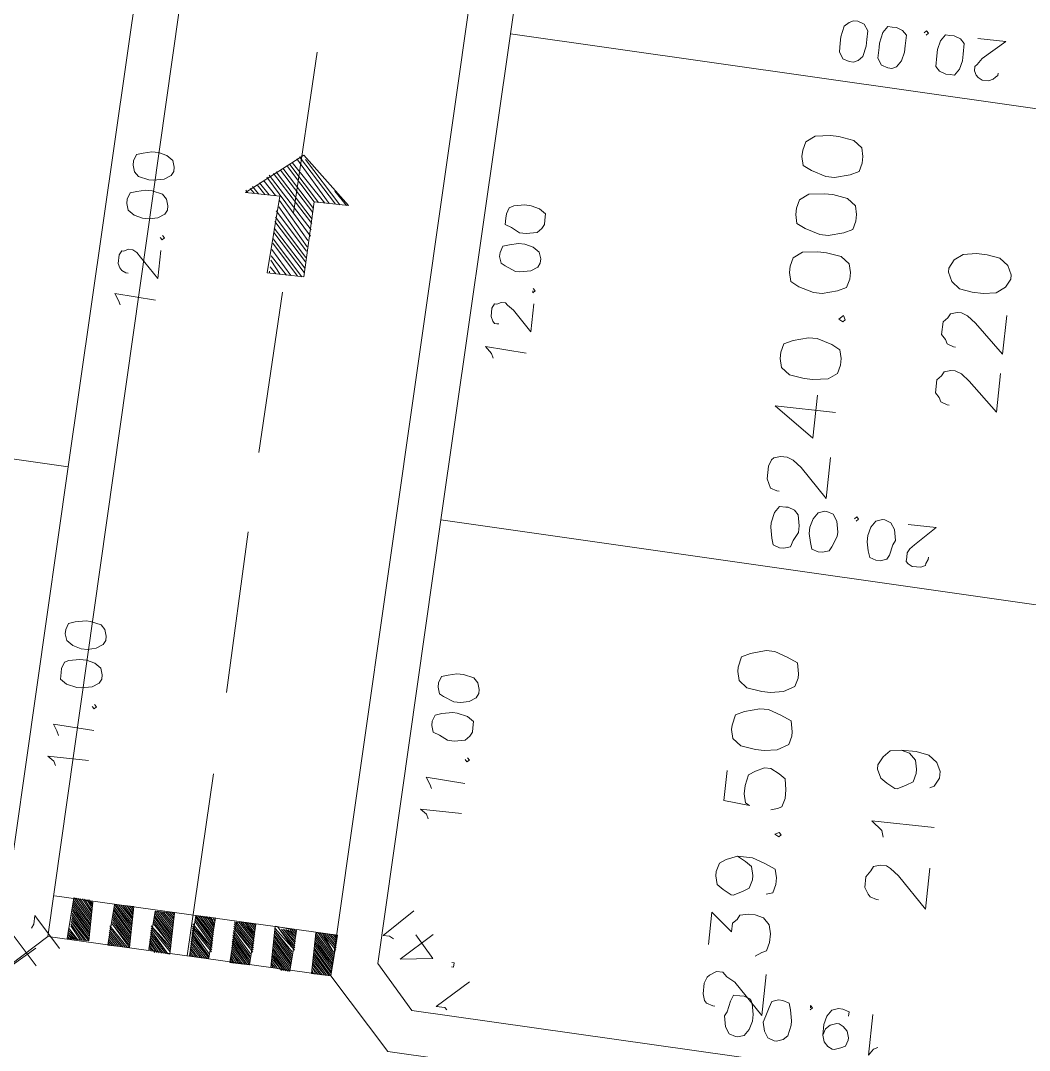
# Model space of a CAD drawing. Header units: metres. Extents: x -977055 to 805873, y -1033982 to 242021.
# Drawn here: x 2573.11 to 2597.9, y 872.87 to 898.19 of the extents above; entities that cross this region are included whole.
import ezdxf

# ---------------------------------------------------------------- set-up
doc = ezdxf.new("R2010")
doc.units = ezdxf.units.M
for name, color, linetype in [('PDF_acera', 7, 'Continuous'), ('PDF_areas por lote', 7, 'Continuous'), ('PDF_COTAS', 7, 'Continuous'), ('PDF_linea de centro', 7, 'Continuous'), ('PDF_LOTES', 7, 'Continuous'), ('PDF_No. lotes', 7, 'Continuous'), ('PDF_PASO DE CEBRA', 7, 'Continuous'), ('PDF_VIAS', 7, 'Continuous')]:
    doc.layers.add(name, color=color, linetype=linetype)

# ---------------------------------------------------------------- blocks, each defined once
blk = doc.blocks.new('CALLE')
at = {"layer": 'PDF_acera', "lineweight": 9}
for points in [[(-129.421152, -97.753824), (-72.690912, -99.658944), (-71.420832, -101.013696), (-72.479232, -132.130656), (-73.833984, -133.400736), (-130.564224, -131.495616), (-131.834304, -130.140864), (-130.775904, -99.023904)], [(-132.08832, -138.354048), (-133.14672, -169.471008), (-131.87664, -170.82576), (-75.188736, -172.773216), (-73.833984, -171.503136), (-72.775584, -140.386176), (-74.045664, -139.031424), (-130.733568, -137.083968)]]:
    blk.add_lwpolyline(points, close=True, dxfattribs=at)
at = {"layer": 'PDF_areas por lote', "lineweight": 9}
for points in [[(-130.521888, -144.619776), (-130.521888, -144.57744), (-130.479552, -144.450432), (-130.437216, -144.408096), (-130.310208, -144.36576), (-130.098528, -144.36576), (-129.97152, -144.408096), (-129.929184, -144.450432), (-129.844512, -144.57744), (-129.844512, -144.704448), (-129.929184, -144.78912), (-130.013856, -144.958464), (-130.60656, -145.551168), (-129.802176, -145.551168)], [(-129.33648, -144.36576), (-128.70144, -144.36576), (-129.040128, -144.78912), (-128.870784, -144.78912), (-128.786112, -144.873792), (-128.70144, -144.916128), (-128.659104, -145.085472), (-128.659104, -145.21248), (-128.70144, -145.381824), (-128.828448, -145.508832), (-128.997792, -145.551168), (-129.167136, -145.551168), (-129.33648, -145.508832), (-129.378816, -145.42416), (-129.463488, -145.297152)], [(-127.558368, -144.746784), (-127.64304, -144.916128), (-127.727712, -145.043136), (-127.897056, -145.085472), (-127.981728, -145.085472), (-128.151072, -145.043136), (-128.235744, -144.916128), (-128.320416, -144.746784), (-128.320416, -144.704448), (-128.235744, -144.535104), (-128.151072, -144.408096), (-127.981728, -144.36576), (-127.897056, -144.36576), (-127.727712, -144.408096), (-127.64304, -144.535104), (-127.558368, -144.746784), (-127.558368, -145.043136), (-127.64304, -145.297152), (-127.727712, -145.508832), (-127.897056, -145.551168), (-128.024064, -145.551168), (-128.193408, -145.508832), (-128.235744, -145.381824)], [(-125.907264, -144.36576), (-126.499968, -144.36576), (-126.542304, -144.873792), (-126.499968, -144.78912), (-126.330624, -144.746784), (-126.16128, -144.746784), (-125.9496, -144.78912), (-125.864928, -144.916128), (-125.780256, -145.085472), (-125.780256, -145.21248), (-125.864928, -145.381824), (-125.9496, -145.508832), (-126.16128, -145.551168), (-126.330624, -145.551168), (-126.499968, -145.508832), (-126.542304, -145.42416), (-126.58464, -145.297152)], [(-120.361248, -144.78912), (-120.361248, -144.746784), (-120.318912, -144.619776), (-120.23424, -144.57744), (-120.149568, -144.535104), (-119.895552, -144.535104), (-119.768544, -144.57744), (-119.726208, -144.619776), (-119.683872, -144.746784), (-119.683872, -144.873792), (-119.726208, -145.0008), (-119.853216, -145.170144), (-120.403584, -145.720512), (-119.5992, -145.720512)], [(-118.710144, -145.720512), (-118.710144, -144.535104), (-119.260512, -145.339488), (-118.413792, -145.339488)]]:
    blk.add_lwpolyline(points, dxfattribs=at)
for points in [[(-125.10288, -144.36576), (-125.272224, -144.408096), (-125.399232, -144.57744), (-125.441568, -144.873792), (-125.441568, -145.043136), (-125.399232, -145.297152), (-125.272224, -145.508832), (-125.10288, -145.551168), (-125.018208, -145.551168), (-124.806528, -145.508832), (-124.721856, -145.297152), (-124.637184, -145.043136), (-124.637184, -144.873792), (-124.721856, -144.57744), (-124.806528, -144.408096), (-125.018208, -144.36576)], [(-123.959808, -144.36576), (-124.129152, -144.408096), (-124.25616, -144.57744), (-124.298496, -144.873792), (-124.298496, -145.043136), (-124.25616, -145.297152), (-124.129152, -145.508832), (-123.959808, -145.551168), (-123.875136, -145.551168), (-123.663456, -145.508832), (-123.578784, -145.297152), (-123.494112, -145.043136), (-123.494112, -144.873792), (-123.578784, -144.57744), (-123.663456, -144.408096), (-123.875136, -144.36576)], [(-117.778752, -144.535104), (-117.948096, -144.57744), (-118.075104, -144.746784), (-118.11744, -145.043136), (-118.11744, -145.21248), (-118.075104, -145.508832), (-117.948096, -145.678176), (-117.778752, -145.720512), (-117.651744, -145.720512), (-117.4824, -145.678176), (-117.397728, -145.508832), (-117.313056, -145.21248), (-117.313056, -145.043136), (-117.397728, -144.746784), (-117.4824, -144.57744), (-117.651744, -144.535104)], [(-116.085312, -144.535104), (-116.254656, -144.57744), (-116.339328, -144.746784), (-116.424, -145.043136), (-116.424, -145.21248), (-116.339328, -145.508832), (-116.254656, -145.678176), (-116.085312, -145.720512), (-115.958304, -145.720512), (-115.78896, -145.678176), (-115.661952, -145.508832), (-115.619616, -145.21248), (-115.619616, -145.043136), (-115.661952, -144.746784), (-115.78896, -144.57744), (-115.958304, -144.535104)], [(-114.94224, -144.535104), (-115.111584, -144.57744), (-115.196256, -144.746784), (-115.280928, -145.043136), (-115.280928, -145.21248), (-115.196256, -145.508832), (-115.111584, -145.678176), (-114.94224, -145.720512), (-114.815232, -145.720512), (-114.645888, -145.678176), (-114.51888, -145.508832), (-114.476544, -145.21248), (-114.476544, -145.043136), (-114.51888, -144.746784), (-114.645888, -144.57744), (-114.815232, -144.535104)], [(-113.799168, -144.535104), (-113.968512, -144.57744), (-114.053184, -144.746784), (-114.137856, -145.043136), (-114.137856, -145.21248), (-114.053184, -145.508832), (-113.968512, -145.678176), (-113.799168, -145.720512), (-113.67216, -145.720512), (-113.502816, -145.678176), (-113.375808, -145.508832), (-113.333472, -145.21248), (-113.333472, -145.043136), (-113.375808, -144.746784), (-113.502816, -144.57744), (-113.67216, -144.535104)], [(-127.050336, -145.42416), (-127.092672, -145.508832), (-127.050336, -145.551168), (-127.008, -145.508832)], [(-116.889696, -145.593504), (-116.932032, -145.678176), (-116.889696, -145.720512), (-116.805024, -145.678176)]]:
    blk.add_lwpolyline(points, close=True, dxfattribs=at)
at = {"layer": 'PDF_COTAS', "lineweight": 9}
for points in [[(-131.156928, -131.326272), (-130.564224, -130.775904), (-131.199264, -130.860576), (-130.81824, -131.283936)], [(-130.437216, -131.156928), (-130.352544, -131.199264), (-130.1832, -131.199264), (-130.775904, -131.749632)], [(-127.21968, -131.283936), (-127.135008, -131.2416), (-127.050336, -131.114592), (-127.050336, -131.918976)], [(-126.626976, -131.283936), (-126.542304, -131.2416), (-126.415296, -131.156928), (-126.457632, -131.961312)], [(-118.11744, -131.580288), (-118.032768, -131.537952), (-117.90576, -131.45328), (-117.948096, -132.257664)], [(-117.4824, -131.66496), (-117.4824, -131.622624), (-117.440064, -131.537952), (-117.397728, -131.495616), (-117.313056, -131.45328), (-117.143712, -131.45328), (-117.05904, -131.495616), (-117.05904, -131.537952), (-117.016704, -131.622624), (-117.016704, -131.707296), (-117.05904, -131.791968), (-117.143712, -131.87664), (-117.524736, -132.257664), (-116.974368, -132.257664)], [(-125.991936, -131.87664), (-126.034272, -131.918976), (-125.991936, -131.961312), (-125.9496, -131.918976)], [(-116.720352, -132.215328), (-116.762688, -132.257664), (-116.720352, -132.3), (-116.678016, -132.257664)], [(-129.886848, -138.22704), (-129.844512, -138.142368), (-129.844512, -138.01536), (-129.294144, -138.565728)], [(-129.717504, -138.989088), (-130.267872, -138.396384), (-130.1832, -139.031424), (-129.75984, -138.6504)], [(-127.473696, -138.6504), (-127.389024, -138.608064), (-127.304352, -138.481056), (-127.304352, -139.28544)], [(-126.880992, -138.6504), (-126.79632, -138.608064), (-126.669312, -138.523392), (-126.711648, -139.28544)], [(-118.371456, -138.946752), (-118.286784, -138.904416), (-118.159776, -138.777408), (-118.202112, -139.581792)], [(-117.69408, -138.989088), (-117.69408, -138.946752), (-117.69408, -138.904416), (-117.651744, -138.86208), (-117.567072, -138.819744), (-117.397728, -138.819744), (-117.313056, -138.86208), (-117.313056, -138.904416), (-117.27072, -138.989088), (-117.27072, -139.07376), (-117.313056, -139.116096), (-117.397728, -139.243104), (-117.778752, -139.624128), (-117.228384, -139.624128)], [(-131.156928, -139.412448), (-131.114592, -139.370112), (-131.114592, -139.200768), (-130.564224, -139.793472)], [(-126.245952, -139.243104), (-126.288288, -139.28544), (-126.245952, -139.327776), (-126.203616, -139.28544)], [(-130.310208, -139.412448), (-130.310208, -139.454784), (-130.225536, -139.454784), (-130.225536, -139.412448)], [(-116.974368, -139.581792), (-117.016704, -139.581792), (-116.974368, -139.624128), (-116.932032, -139.581792)], [(-130.39488, -146.48256), (-130.352544, -146.524896), (-130.310208, -146.48256), (-130.352544, -146.48256)], [(-130.860576, -146.778912), (-130.733568, -146.821248), (-130.648896, -146.90592), (-130.60656, -147.032928), (-130.60656, -147.075264), (-130.648896, -147.159936), (-130.733568, -147.244608), (-130.860576, -147.286944), (-130.902912, -147.286944), (-131.02992, -147.244608), (-131.072256, -147.159936), (-131.114592, -147.032928), (-131.114592, -146.990592), (-131.072256, -146.90592), (-130.987584, -146.821248), (-130.860576, -146.778912), (-130.648896, -146.778912), (-130.479552, -146.821248), (-130.352544, -146.90592), (-130.310208, -147.032928), (-130.310208, -147.1176), (-130.352544, -147.244608), (-130.437216, -147.244608)], [(-130.987584, -147.879648), (-131.02992, -147.794976), (-131.156928, -147.710304), (-130.352544, -147.710304)]]:
    blk.add_lwpolyline(points, dxfattribs=at)
for points in [[(-125.399232, -131.199264), (-125.52624, -131.199264), (-125.610912, -131.326272), (-125.653248, -131.537952), (-125.653248, -131.622624), (-125.610912, -131.834304), (-125.52624, -131.961312), (-125.441568, -132.003648), (-125.356896, -132.003648), (-125.229888, -131.961312), (-125.145216, -131.834304), (-125.10288, -131.66496), (-125.10288, -131.537952), (-125.145216, -131.326272), (-125.187552, -131.2416), (-125.31456, -131.199264)], [(-124.637184, -131.199264), (-124.764192, -131.2416), (-124.848864, -131.368608), (-124.8912, -131.537952), (-124.8912, -131.66496), (-124.848864, -131.834304), (-124.764192, -131.961312), (-124.67952, -132.003648), (-124.594848, -132.003648), (-124.46784, -131.961312), (-124.383168, -131.87664), (-124.340832, -131.66496), (-124.340832, -131.580288), (-124.383168, -131.368608), (-124.425504, -131.2416), (-124.552512, -131.199264)], [(-116.127648, -131.495616), (-116.254656, -131.537952), (-116.339328, -131.66496), (-116.381664, -131.834304), (-116.381664, -131.961312), (-116.339328, -132.130656), (-116.254656, -132.257664), (-116.169984, -132.3), (-116.085312, -132.3), (-115.958304, -132.257664), (-115.873632, -132.172992), (-115.831296, -131.961312), (-115.831296, -131.834304), (-115.873632, -131.66496), (-115.915968, -131.537952), (-116.042976, -131.495616)], [(-115.3656, -131.537952), (-115.492608, -131.580288), (-115.57728, -131.66496), (-115.619616, -131.87664), (-115.619616, -131.961312), (-115.57728, -132.172992), (-115.492608, -132.3), (-115.407936, -132.342336), (-115.323264, -132.342336), (-115.196256, -132.3), (-115.111584, -132.172992), (-115.069248, -132.003648), (-115.069248, -131.87664), (-115.111584, -131.707296), (-115.15392, -131.580288), (-115.280928, -131.537952)], [(-125.653248, -138.523392), (-125.780256, -138.565728), (-125.822592, -138.692736), (-125.907264, -138.86208), (-125.907264, -138.989088), (-125.864928, -139.200768), (-125.780256, -139.28544), (-125.695584, -139.327776), (-125.610912, -139.327776), (-125.483904, -139.327776), (-125.399232, -139.200768), (-125.356896, -138.989088), (-125.356896, -138.904416), (-125.399232, -138.692736), (-125.441568, -138.565728), (-125.568576, -138.523392)], [(-124.8912, -138.565728), (-125.018208, -138.608064), (-125.060544, -138.692736), (-125.145216, -138.904416), (-125.145216, -139.031424), (-125.10288, -139.200768), (-125.018208, -139.327776), (-124.933536, -139.370112), (-124.848864, -139.370112), (-124.721856, -139.327776), (-124.637184, -139.243104), (-124.594848, -139.031424), (-124.594848, -138.904416), (-124.637184, -138.735072), (-124.67952, -138.608064), (-124.806528, -138.565728)], [(-116.381664, -138.86208), (-116.508672, -138.904416), (-116.551008, -138.989088), (-116.63568, -139.200768), (-116.63568, -139.28544), (-116.593344, -139.49712), (-116.508672, -139.624128), (-116.424, -139.666464), (-116.339328, -139.666464), (-116.21232, -139.624128), (-116.127648, -139.49712), (-116.085312, -139.327776), (-116.085312, -139.200768), (-116.127648, -139.031424), (-116.169984, -138.904416), (-116.296992, -138.86208)], [(-115.619616, -138.904416), (-115.746624, -138.904416), (-115.78896, -139.031424), (-115.873632, -139.200768), (-115.873632, -139.327776), (-115.831296, -139.539456), (-115.746624, -139.624128), (-115.661952, -139.666464), (-115.57728, -139.666464), (-115.450272, -139.666464), (-115.3656, -139.539456), (-115.323264, -139.370112), (-115.323264, -139.243104), (-115.3656, -139.031424), (-115.407936, -138.946752), (-115.534944, -138.904416)], [(-121.461984, -145.0008), (-121.419648, -145.127808), (-121.29264, -145.170144), (-121.123296, -145.254816), (-120.996288, -145.254816), (-120.784608, -145.21248), (-120.699936, -145.127808), (-120.6576, -145.0008), (-120.6576, -144.958464), (-120.6576, -144.831456), (-120.784608, -144.746784), (-120.996288, -144.704448), (-121.08096, -144.704448), (-121.29264, -144.746784), (-121.419648, -144.78912), (-121.461984, -144.916128)], [(-121.461984, -145.0008), (-121.419648, -145.127808), (-121.29264, -145.170144), (-121.123296, -145.254816), (-120.996288, -145.254816), (-120.784608, -145.21248), (-120.699936, -145.127808), (-120.6576, -145.0008), (-120.6576, -144.958464), (-120.6576, -144.831456), (-120.784608, -144.746784), (-120.996288, -144.704448), (-121.08096, -144.704448), (-121.29264, -144.746784), (-121.419648, -144.78912), (-121.461984, -144.916128)], [(-121.461984, -145.0008), (-121.419648, -145.127808), (-121.29264, -145.170144), (-121.123296, -145.254816), (-120.996288, -145.254816), (-120.784608, -145.21248), (-120.699936, -145.127808), (-120.6576, -145.0008), (-120.6576, -144.958464), (-120.6576, -144.831456), (-120.784608, -144.746784), (-120.996288, -144.704448), (-121.08096, -144.704448), (-121.29264, -144.746784), (-121.419648, -144.78912), (-121.461984, -144.916128)], [(-121.461984, -145.0008), (-121.419648, -145.127808), (-121.29264, -145.170144), (-121.123296, -145.254816), (-120.996288, -145.254816), (-120.784608, -145.21248), (-120.699936, -145.127808), (-120.6576, -145.0008), (-120.6576, -144.958464), (-120.6576, -144.831456), (-120.784608, -144.746784), (-120.996288, -144.704448), (-121.08096, -144.704448), (-121.29264, -144.746784), (-121.419648, -144.78912), (-121.461984, -144.916128)], [(-131.072256, -145.127808), (-131.02992, -145.254816), (-130.902912, -145.339488), (-130.733568, -145.381824), (-130.60656, -145.381824), (-130.39488, -145.339488), (-130.310208, -145.297152), (-130.267872, -145.170144), (-130.267872, -145.085472), (-130.267872, -144.958464), (-130.39488, -144.916128), (-130.60656, -144.873792), (-130.691232, -144.831456), (-130.902912, -144.873792), (-131.02992, -144.958464), (-131.072256, -145.085472)], [(-111.851712, -145.339488), (-111.809376, -145.42416), (-111.724704, -145.508832), (-111.513024, -145.551168), (-111.386016, -145.551168), (-111.216672, -145.551168), (-111.089664, -145.466496), (-111.047328, -145.339488), (-111.047328, -145.254816), (-111.089664, -145.170144), (-111.174336, -145.085472), (-111.386016, -145.043136), (-111.513024, -145.043136), (-111.682368, -145.043136), (-111.809376, -145.127808), (-111.851712, -145.254816)], [(-111.851712, -145.339488), (-111.809376, -145.42416), (-111.724704, -145.508832), (-111.513024, -145.551168), (-111.386016, -145.551168), (-111.216672, -145.551168), (-111.089664, -145.466496), (-111.047328, -145.339488), (-111.047328, -145.254816), (-111.089664, -145.170144), (-111.174336, -145.085472), (-111.386016, -145.043136), (-111.513024, -145.043136), (-111.682368, -145.043136), (-111.809376, -145.127808), (-111.851712, -145.254816)], [(-111.851712, -145.339488), (-111.809376, -145.42416), (-111.724704, -145.508832), (-111.513024, -145.551168), (-111.386016, -145.551168), (-111.216672, -145.551168), (-111.089664, -145.466496), (-111.047328, -145.339488), (-111.047328, -145.254816), (-111.089664, -145.170144), (-111.174336, -145.085472), (-111.386016, -145.043136), (-111.513024, -145.043136), (-111.682368, -145.043136), (-111.809376, -145.127808), (-111.851712, -145.254816)], [(-111.851712, -145.339488), (-111.809376, -145.42416), (-111.724704, -145.508832), (-111.513024, -145.551168), (-111.386016, -145.551168), (-111.216672, -145.551168), (-111.089664, -145.466496), (-111.047328, -145.339488), (-111.047328, -145.254816), (-111.089664, -145.170144), (-111.174336, -145.085472), (-111.386016, -145.043136), (-111.513024, -145.043136), (-111.682368, -145.043136), (-111.809376, -145.127808), (-111.851712, -145.254816)], [(-121.461984, -145.762848), (-121.419648, -145.889856), (-121.334976, -145.932192), (-121.123296, -146.016864), (-121.038624, -146.016864), (-120.826944, -145.974528), (-120.699936, -145.889856), (-120.6576, -145.762848), (-120.6576, -145.720512), (-120.699936, -145.593504), (-120.826944, -145.508832), (-120.996288, -145.466496), (-121.123296, -145.466496), (-121.29264, -145.508832), (-121.419648, -145.551168), (-121.461984, -145.678176)], [(-121.461984, -145.762848), (-121.419648, -145.889856), (-121.334976, -145.932192), (-121.123296, -146.016864), (-121.038624, -146.016864), (-120.826944, -145.974528), (-120.699936, -145.889856), (-120.6576, -145.762848), (-120.6576, -145.720512), (-120.699936, -145.593504), (-120.826944, -145.508832), (-120.996288, -145.466496), (-121.123296, -145.466496), (-121.29264, -145.508832), (-121.419648, -145.551168), (-121.461984, -145.678176)], [(-121.461984, -145.762848), (-121.419648, -145.889856), (-121.334976, -145.932192), (-121.123296, -146.016864), (-121.038624, -146.016864), (-120.826944, -145.974528), (-120.699936, -145.889856), (-120.6576, -145.762848), (-120.6576, -145.720512), (-120.699936, -145.593504), (-120.826944, -145.508832), (-120.996288, -145.466496), (-121.123296, -145.466496), (-121.29264, -145.508832), (-121.419648, -145.551168), (-121.461984, -145.678176)], [(-121.461984, -145.762848), (-121.419648, -145.889856), (-121.334976, -145.932192), (-121.123296, -146.016864), (-121.038624, -146.016864), (-120.826944, -145.974528), (-120.699936, -145.889856), (-120.6576, -145.762848), (-120.6576, -145.720512), (-120.699936, -145.593504), (-120.826944, -145.508832), (-120.996288, -145.466496), (-121.123296, -145.466496), (-121.29264, -145.508832), (-121.419648, -145.551168), (-121.461984, -145.678176)], [(-131.072256, -145.889856), (-131.02992, -146.016864), (-130.945248, -146.101536), (-130.733568, -146.143872), (-130.648896, -146.143872), (-130.437216, -146.101536), (-130.310208, -146.0592), (-130.267872, -145.932192), (-130.267872, -145.84752), (-130.310208, -145.720512), (-130.437216, -145.678176), (-130.60656, -145.63584), (-130.733568, -145.593504), (-130.902912, -145.63584), (-131.02992, -145.720512), (-131.072256, -145.84752)], [(-111.894048, -146.101536), (-111.851712, -146.186208), (-111.724704, -146.27088), (-111.55536, -146.313216), (-111.428352, -146.313216), (-111.216672, -146.313216), (-111.132, -146.228544), (-111.089664, -146.101536), (-111.089664, -146.016864), (-111.089664, -145.932192), (-111.216672, -145.84752), (-111.428352, -145.805184), (-111.513024, -145.805184), (-111.724704, -145.805184), (-111.851712, -145.889856), (-111.894048, -146.016864)], [(-111.894048, -146.101536), (-111.851712, -146.186208), (-111.724704, -146.27088), (-111.55536, -146.313216), (-111.428352, -146.313216), (-111.216672, -146.313216), (-111.132, -146.228544), (-111.089664, -146.101536), (-111.089664, -146.016864), (-111.089664, -145.932192), (-111.216672, -145.84752), (-111.428352, -145.805184), (-111.513024, -145.805184), (-111.724704, -145.805184), (-111.851712, -145.889856), (-111.894048, -146.016864)], [(-111.894048, -146.101536), (-111.851712, -146.186208), (-111.724704, -146.27088), (-111.55536, -146.313216), (-111.428352, -146.313216), (-111.216672, -146.313216), (-111.132, -146.228544), (-111.089664, -146.101536), (-111.089664, -146.016864), (-111.089664, -145.932192), (-111.216672, -145.84752), (-111.428352, -145.805184), (-111.513024, -145.805184), (-111.724704, -145.805184), (-111.851712, -145.889856), (-111.894048, -146.016864)], [(-111.894048, -146.101536), (-111.851712, -146.186208), (-111.724704, -146.27088), (-111.55536, -146.313216), (-111.428352, -146.313216), (-111.216672, -146.313216), (-111.132, -146.228544), (-111.089664, -146.101536), (-111.089664, -146.016864), (-111.089664, -145.932192), (-111.216672, -145.84752), (-111.428352, -145.805184), (-111.513024, -145.805184), (-111.724704, -145.805184), (-111.851712, -145.889856), (-111.894048, -146.016864)], [(-120.742272, -146.313216), (-120.699936, -146.355552), (-120.742272, -146.397888), (-120.784608, -146.355552), (-120.742272, -146.397888), (-120.699936, -146.355552)], [(-120.742272, -146.313216), (-120.699936, -146.355552), (-120.742272, -146.397888), (-120.784608, -146.355552), (-120.742272, -146.397888), (-120.699936, -146.355552)], [(-121.50432, -146.90592), (-121.461984, -147.032928), (-121.377312, -147.075264), (-121.165632, -147.1176), (-121.08096, -147.159936), (-120.86928, -147.1176), (-120.742272, -147.032928), (-120.699936, -146.90592), (-120.699936, -146.863584), (-120.742272, -146.736576), (-120.86928, -146.651904), (-121.038624, -146.609568), (-121.165632, -146.609568), (-121.334976, -146.651904), (-121.461984, -146.69424), (-121.50432, -146.821248)], [(-121.50432, -146.90592), (-121.461984, -147.032928), (-121.377312, -147.075264), (-121.165632, -147.1176), (-121.08096, -147.159936), (-120.86928, -147.1176), (-120.742272, -147.032928), (-120.699936, -146.90592), (-120.699936, -146.863584), (-120.742272, -146.736576), (-120.86928, -146.651904), (-121.038624, -146.609568), (-121.165632, -146.609568), (-121.334976, -146.651904), (-121.461984, -146.69424), (-121.50432, -146.821248)], [(-121.50432, -146.90592), (-121.461984, -147.032928), (-121.377312, -147.075264), (-121.165632, -147.1176), (-121.08096, -147.159936), (-120.86928, -147.1176), (-120.742272, -147.032928), (-120.699936, -146.90592), (-120.699936, -146.863584), (-120.742272, -146.736576), (-120.86928, -146.651904), (-121.038624, -146.609568), (-121.165632, -146.609568), (-121.334976, -146.651904), (-121.461984, -146.69424), (-121.50432, -146.821248)], [(-121.50432, -146.90592), (-121.461984, -147.032928), (-121.377312, -147.075264), (-121.165632, -147.1176), (-121.08096, -147.159936), (-120.86928, -147.1176), (-120.742272, -147.032928), (-120.699936, -146.90592), (-120.699936, -146.863584), (-120.742272, -146.736576), (-120.86928, -146.651904), (-121.038624, -146.609568), (-121.165632, -146.609568), (-121.334976, -146.651904), (-121.461984, -146.69424), (-121.50432, -146.821248)], [(-111.132, -146.651904), (-111.089664, -146.69424), (-111.132, -146.736576), (-111.174336, -146.69424), (-111.132, -146.736576), (-111.089664, -146.69424)], [(-111.132, -146.651904), (-111.089664, -146.69424), (-111.132, -146.736576), (-111.174336, -146.69424), (-111.132, -146.736576), (-111.089664, -146.69424)], [(-111.894048, -147.244608), (-111.894048, -147.32928), (-111.76704, -147.413952), (-111.597696, -147.456288), (-111.470688, -147.456288), (-111.259008, -147.456288), (-111.174336, -147.371616), (-111.132, -147.244608), (-111.132, -147.159936), (-111.132, -147.075264), (-111.259008, -146.990592), (-111.428352, -146.948256), (-111.55536, -146.948256), (-111.76704, -146.948256), (-111.851712, -147.032928), (-111.894048, -147.159936)], [(-111.894048, -147.244608), (-111.894048, -147.32928), (-111.76704, -147.413952), (-111.597696, -147.456288), (-111.470688, -147.456288), (-111.259008, -147.456288), (-111.174336, -147.371616), (-111.132, -147.244608), (-111.132, -147.159936), (-111.132, -147.075264), (-111.259008, -146.990592), (-111.428352, -146.948256), (-111.55536, -146.948256), (-111.76704, -146.948256), (-111.851712, -147.032928), (-111.894048, -147.159936)], [(-111.894048, -147.244608), (-111.894048, -147.32928), (-111.76704, -147.413952), (-111.597696, -147.456288), (-111.470688, -147.456288), (-111.259008, -147.456288), (-111.174336, -147.371616), (-111.132, -147.244608), (-111.132, -147.159936), (-111.132, -147.075264), (-111.259008, -146.990592), (-111.428352, -146.948256), (-111.55536, -146.948256), (-111.76704, -146.948256), (-111.851712, -147.032928), (-111.894048, -147.159936)], [(-111.894048, -147.244608), (-111.894048, -147.32928), (-111.76704, -147.413952), (-111.597696, -147.456288), (-111.470688, -147.456288), (-111.259008, -147.456288), (-111.174336, -147.371616), (-111.132, -147.244608), (-111.132, -147.159936), (-111.132, -147.075264), (-111.259008, -146.990592), (-111.428352, -146.948256), (-111.55536, -146.948256), (-111.76704, -146.948256), (-111.851712, -147.032928), (-111.894048, -147.159936)], [(-120.742272, -147.371616), (-120.742272, -147.921984), (-121.123296, -147.54096), (-121.207968, -147.456288), (-121.29264, -147.413952), (-121.377312, -147.413952), (-121.461984, -147.413952), (-121.50432, -147.456288), (-121.546656, -147.54096), (-121.546656, -147.710304), (-121.50432, -147.794976), (-121.461984, -147.794976), (-121.377312, -147.837312), (-121.334976, -147.837312), (-121.377312, -147.837312), (-121.461984, -147.794976), (-121.50432, -147.794976), (-121.546656, -147.710304), (-121.546656, -147.54096), (-121.50432, -147.456288), (-121.461984, -147.413952), (-121.377312, -147.413952), (-121.29264, -147.413952), (-121.207968, -147.456288), (-121.123296, -147.54096), (-120.742272, -147.921984)], [(-120.742272, -147.371616), (-120.742272, -147.921984), (-121.123296, -147.54096), (-121.207968, -147.456288), (-121.29264, -147.413952), (-121.377312, -147.413952), (-121.461984, -147.413952), (-121.50432, -147.456288), (-121.546656, -147.54096), (-121.546656, -147.710304), (-121.50432, -147.794976), (-121.461984, -147.794976), (-121.377312, -147.837312), (-121.334976, -147.837312), (-121.377312, -147.837312), (-121.461984, -147.794976), (-121.50432, -147.794976), (-121.546656, -147.710304), (-121.546656, -147.54096), (-121.50432, -147.456288), (-121.461984, -147.413952), (-121.377312, -147.413952), (-121.29264, -147.413952), (-121.207968, -147.456288), (-121.123296, -147.54096), (-120.742272, -147.921984)], [(-111.132, -147.710304), (-111.132, -148.260672), (-111.513024, -147.837312), (-111.640032, -147.75264), (-111.682368, -147.710304), (-111.76704, -147.710304), (-111.851712, -147.75264), (-111.894048, -147.794976), (-111.936384, -147.879648), (-111.936384, -148.006656), (-111.894048, -148.091328), (-111.851712, -148.133664), (-111.809376, -148.176), (-111.76704, -148.176), (-111.809376, -148.176), (-111.851712, -148.133664), (-111.894048, -148.091328), (-111.936384, -148.006656), (-111.936384, -147.879648), (-111.894048, -147.794976), (-111.851712, -147.75264), (-111.76704, -147.710304), (-111.682368, -147.710304), (-111.640032, -147.75264), (-111.513024, -147.837312), (-111.132, -148.260672)], [(-111.132, -147.710304), (-111.132, -148.260672), (-111.513024, -147.837312), (-111.640032, -147.75264), (-111.682368, -147.710304), (-111.76704, -147.710304), (-111.851712, -147.75264), (-111.894048, -147.794976), (-111.936384, -147.879648), (-111.936384, -148.006656), (-111.894048, -148.091328), (-111.851712, -148.133664), (-111.809376, -148.176), (-111.76704, -148.176), (-111.809376, -148.176), (-111.851712, -148.133664), (-111.894048, -148.091328), (-111.936384, -148.006656), (-111.936384, -147.879648), (-111.894048, -147.794976), (-111.851712, -147.75264), (-111.76704, -147.710304), (-111.682368, -147.710304), (-111.640032, -147.75264), (-111.513024, -147.837312), (-111.132, -148.260672)]]:
    blk.add_lwpolyline(points, close=True, dxfattribs=at)
at = {"layer": 'PDF_linea de centro', "lineweight": 9}
for points in [[(-130.648896, -134.247456), (-127.050336, -134.374464)], [(-125.441568, -134.459136), (-122.266368, -134.543808)], [(-120.699936, -134.586144), (-117.524736, -134.713152)], [(-115.958304, -134.755488), (-112.783104, -134.882496)]]:
    blk.add_lwpolyline(points, dxfattribs=at)
at = {"layer": 'PDF_LOTES', "lineweight": 20}
for points in [[(-121.377312, -130.902912), (-130.1832, -130.60656), (-130.945248, -129.802176), (-130.437216, -114.603552), (-120.826944, -114.94224)], [(-121.377312, -130.902912), (-111.76704, -131.2416), (-111.216672, -115.238592), (-120.826944, -114.94224)], [(-131.749632, -153.933696), (-122.181696, -154.272384), (-121.631328, -138.269376), (-130.39488, -137.973024), (-131.2416, -138.735072)], [(-122.181696, -154.272384), (-112.571424, -154.611072), (-112.021056, -138.608064), (-121.631328, -138.269376)], [(-112.571424, -154.611072), (-102.961152, -154.907424), (-102.410784, -138.946752), (-112.021056, -138.608064)]]:
    blk.add_lwpolyline(points, close=True, dxfattribs=at)
at = {"layer": 'PDF_No. lotes', "lineweight": 20}
for points in [[(-128.108736, -147.583296), (-128.108736, -147.54096), (-128.0664, -147.413952), (-128.024064, -147.371616), (-127.897056, -147.286944), (-127.685376, -147.286944), (-127.558368, -147.371616), (-127.473696, -147.413952), (-127.43136, -147.54096), (-127.43136, -147.667968), (-127.473696, -147.75264), (-127.600704, -147.921984), (-128.193408, -148.514688), (-127.389024, -148.514688)], [(-126.880992, -147.54096), (-126.753984, -147.498624), (-126.58464, -147.286944), (-126.58464, -148.514688)], [(-125.145216, -147.710304), (-125.187552, -147.879648), (-125.31456, -148.006656), (-125.483904, -148.048992), (-125.568576, -148.048992), (-125.73792, -148.006656), (-125.822592, -147.879648), (-125.907264, -147.710304), (-125.907264, -147.667968), (-125.822592, -147.498624), (-125.73792, -147.371616), (-125.568576, -147.286944), (-125.483904, -147.286944), (-125.31456, -147.371616), (-125.187552, -147.498624), (-125.145216, -147.710304), (-125.145216, -148.006656), (-125.187552, -148.260672), (-125.31456, -148.430016), (-125.483904, -148.514688), (-125.610912, -148.514688), (-125.780256, -148.430016), (-125.822592, -148.345344)], [(-118.32912, -147.921984), (-118.32912, -147.879648), (-118.286784, -147.75264), (-118.202112, -147.710304), (-118.11744, -147.625632), (-117.863424, -147.625632), (-117.778752, -147.710304), (-117.69408, -147.75264), (-117.651744, -147.879648), (-117.651744, -147.96432), (-117.69408, -148.091328), (-117.821088, -148.260672), (-118.371456, -148.853376), (-117.609408, -148.853376)], [(-117.186048, -147.921984), (-117.186048, -147.879648), (-117.143712, -147.75264), (-117.05904, -147.710304), (-116.974368, -147.625632), (-116.720352, -147.625632), (-116.63568, -147.710304), (-116.551008, -147.75264), (-116.508672, -147.879648), (-116.508672, -147.96432), (-116.551008, -148.091328), (-116.678016, -148.260672), (-117.228384, -148.853376), (-116.466336, -148.853376)]]:
    blk.add_lwpolyline(points, dxfattribs=at)
blk.add_lwpolyline([(-115.746624, -147.625632), (-115.915968, -147.710304), (-116.042976, -147.879648), (-116.085312, -148.133664), (-116.085312, -148.345344), (-116.042976, -148.59936), (-115.915968, -148.768704), (-115.746624, -148.853376), (-115.661952, -148.853376), (-115.492608, -148.768704), (-115.3656, -148.59936), (-115.323264, -148.345344), (-115.323264, -148.133664), (-115.3656, -147.879648), (-115.492608, -147.710304), (-115.661952, -147.625632)], close=True, dxfattribs=at)
at = {"layer": 'PDF_PASO DE CEBRA', "lineweight": 9}
for points in [[(-130.733568, -137.083968), (-130.564224, -131.495616)], [(-129.929184, -137.126304), (-129.75984, -131.537952)], [(-130.564224, -131.87664), (-130.564224, -131.87664)], [(-130.564224, -131.918976), (-130.521888, -131.87664)], [(-130.564224, -131.961312), (-130.479552, -131.87664), (-130.564224, -132.003648)], [(-130.564224, -132.045984), (-130.437216, -131.87664)], [(-130.39488, -131.87664), (-130.564224, -132.08832), (-130.352544, -131.87664)], [(-130.564224, -132.130656), (-130.310208, -131.918976)], [(-130.564224, -132.172992), (-130.267872, -131.918976)], [(-130.564224, -132.215328), (-130.225536, -131.918976), (-130.564224, -132.257664)], [(-130.1832, -131.918976), (-130.564224, -132.3), (-130.140864, -131.918976)], [(-130.521888, -132.3), (-130.098528, -131.918976)], [(-130.479552, -132.3), (-130.056192, -131.918976)], [(-130.437216, -132.3), (-130.013856, -131.918976), (-130.39488, -132.3)], [(-129.97152, -131.918976), (-130.352544, -132.3), (-129.929184, -131.918976)], [(-130.310208, -132.3), (-129.886848, -131.918976)], [(-130.267872, -132.3), (-129.844512, -131.918976)], [(-130.225536, -132.3), (-129.802176, -131.918976)], [(-130.1832, -132.3), (-129.75984, -131.918976)], [(-130.140864, -132.3), (-129.75984, -131.961312), (-130.140864, -132.3)], [(-130.098528, -132.3), (-129.75984, -132.003648)], [(-130.056192, -132.3), (-129.75984, -132.045984)], [(-130.013856, -132.3), (-129.75984, -132.08832)], [(-129.97152, -132.3), (-129.75984, -132.130656)], [(-129.929184, -132.3), (-129.75984, -132.172992)], [(-129.75984, -132.215328), (-129.886848, -132.3), (-129.802176, -132.215328)], [(-129.844512, -132.3), (-129.802176, -132.257664)], [(-129.802176, -132.3), (-129.802176, -132.3)], [(-130.60656, -132.681024), (-130.60656, -132.681024)], [(-130.60656, -132.72336), (-130.564224, -132.681024)], [(-130.60656, -132.765696), (-130.521888, -132.681024)], [(-130.60656, -132.808032), (-130.479552, -132.681024)], [(-130.60656, -132.850368), (-130.437216, -132.681024), (-130.60656, -132.850368)], [(-130.60656, -132.892704), (-130.39488, -132.681024)], [(-130.60656, -132.93504), (-130.352544, -132.681024)], [(-130.60656, -132.977376), (-130.310208, -132.681024)], [(-130.60656, -133.019712), (-130.267872, -132.681024)], [(-130.60656, -133.062048), (-130.225536, -132.681024)], [(-130.60656, -133.104384), (-130.1832, -132.72336), (-130.564224, -133.104384)], [(-130.140864, -132.72336), (-130.521888, -133.104384), (-130.098528, -132.72336)], [(-130.479552, -133.104384), (-130.056192, -132.72336)], [(-130.437216, -133.104384), (-130.013856, -132.72336)], [(-130.39488, -133.104384), (-129.97152, -132.72336)], [(-130.352544, -133.104384), (-129.929184, -132.72336), (-130.310208, -133.104384), (-129.886848, -132.72336)], [(-130.267872, -133.104384), (-129.844512, -132.72336)], [(-130.225536, -133.104384), (-129.802176, -132.72336), (-130.1832, -133.104384)], [(-130.140864, -133.104384), (-129.802176, -132.765696)], [(-130.098528, -133.104384), (-129.802176, -132.808032)], [(-129.802176, -132.850368), (-130.056192, -133.104384), (-129.802176, -132.892704)], [(-130.013856, -133.104384), (-129.802176, -132.93504)], [(-129.97152, -133.104384), (-129.802176, -132.977376), (-129.929184, -133.104384)], [(-129.886848, -133.104384), (-129.802176, -133.019712)], [(-129.802176, -133.062048), (-129.844512, -133.104384), (-129.802176, -133.104384)], [(-130.648896, -133.612416), (-130.521888, -133.485408)], [(-130.479552, -133.485408), (-130.648896, -133.654752), (-130.437216, -133.485408)], [(-130.648896, -133.697088), (-130.39488, -133.485408)], [(-130.648896, -133.739424), (-130.352544, -133.485408), (-130.648896, -133.78176)], [(-130.648896, -133.824096), (-130.310208, -133.485408)], [(-130.267872, -133.485408), (-130.648896, -133.866432), (-130.225536, -133.485408)], [(-130.60656, -133.485408), (-130.60656, -133.527744)], [(-130.60656, -133.57008), (-130.564224, -133.485408)], [(-130.60656, -133.908768), (-130.1832, -133.485408)], [(-130.564224, -133.908768), (-130.140864, -133.485408), (-130.521888, -133.908768)], [(-130.098528, -133.527744), (-130.479552, -133.908768), (-130.056192, -133.527744)], [(-130.437216, -133.908768), (-130.013856, -133.527744)], [(-130.39488, -133.908768), (-129.97152, -133.527744)], [(-130.352544, -133.908768), (-129.929184, -133.527744)], [(-130.310208, -133.908768), (-129.886848, -133.527744), (-130.267872, -133.908768)], [(-130.225536, -133.908768), (-129.844512, -133.527744), (-130.225536, -133.908768)], [(-130.1832, -133.908768), (-129.844512, -133.57008)], [(-130.140864, -133.908768), (-129.844512, -133.612416)], [(-130.098528, -133.908768), (-129.844512, -133.654752)], [(-130.056192, -133.908768), (-129.844512, -133.697088)], [(-130.013856, -133.908768), (-129.844512, -133.739424), (-130.013856, -133.908768)], [(-129.97152, -133.908768), (-129.844512, -133.78176)], [(-129.929184, -133.908768), (-129.844512, -133.824096)], [(-129.886848, -133.908768), (-129.844512, -133.866432)], [(-129.844512, -133.908768), (-129.844512, -133.908768)], [(-130.648896, -134.289792), (-130.648896, -134.289792)], [(-130.648896, -134.332128), (-130.60656, -134.289792)], [(-130.648896, -134.374464), (-130.564224, -134.289792)], [(-130.648896, -134.4168), (-130.521888, -134.289792), (-130.648896, -134.4168)], [(-130.648896, -134.459136), (-130.479552, -134.289792)], [(-130.648896, -134.501472), (-130.437216, -134.289792)], [(-130.648896, -134.543808), (-130.39488, -134.289792)], [(-130.648896, -134.586144), (-130.352544, -134.289792)], [(-130.648896, -134.62848), (-130.310208, -134.289792), (-130.648896, -134.62848)], [(-130.267872, -134.289792), (-130.648896, -134.670816), (-130.225536, -134.289792)], [(-130.60656, -134.670816), (-130.1832, -134.289792)], [(-130.564224, -134.670816), (-130.140864, -134.289792)], [(-130.521888, -134.713152), (-130.098528, -134.289792)], [(-130.479552, -134.713152), (-130.056192, -134.289792), (-130.437216, -134.713152), (-130.013856, -134.289792)], [(-130.39488, -134.713152), (-129.97152, -134.332128)], [(-130.352544, -134.713152), (-129.929184, -134.332128)], [(-130.310208, -134.713152), (-129.886848, -134.332128)], [(-130.267872, -134.713152), (-129.844512, -134.332128), (-130.225536, -134.713152)], [(-129.844512, -134.374464), (-130.1832, -134.713152), (-129.844512, -134.4168)], [(-130.140864, -134.713152), (-129.844512, -134.459136)], [(-130.098528, -134.713152), (-129.844512, -134.501472)], [(-130.056192, -134.713152), (-129.844512, -134.543808), (-130.013856, -134.713152)], [(-129.844512, -134.586144), (-129.97152, -134.713152), (-129.844512, -134.62848)], [(-129.929184, -134.713152), (-129.844512, -134.670816)], [(-129.886848, -134.713152), (-129.844512, -134.713152)], [(-130.691232, -135.094176), (-130.691232, -135.094176)], [(-130.691232, -135.136512), (-130.648896, -135.094176)], [(-130.60656, -135.094176), (-130.691232, -135.178848), (-130.564224, -135.094176)], [(-130.691232, -135.221184), (-130.521888, -135.094176)], [(-130.691232, -135.26352), (-130.479552, -135.094176), (-130.691232, -135.305856)], [(-130.691232, -135.348192), (-130.437216, -135.094176)], [(-130.691232, -135.390528), (-130.39488, -135.094176)], [(-130.352544, -135.094176), (-130.691232, -135.432864), (-130.310208, -135.094176)], [(-130.691232, -135.4752), (-130.267872, -135.094176)], [(-130.648896, -135.4752), (-130.225536, -135.094176), (-130.60656, -135.4752), (-130.1832, -135.094176)], [(-130.564224, -135.4752), (-130.140864, -135.094176)], [(-130.521888, -135.4752), (-130.098528, -135.094176)], [(-130.479552, -135.4752), (-130.056192, -135.094176)], [(-130.437216, -135.517536), (-130.013856, -135.094176), (-130.39488, -135.517536)], [(-129.97152, -135.094176), (-130.352544, -135.517536), (-129.929184, -135.094176)], [(-130.310208, -135.517536), (-129.886848, -135.094176)], [(-130.267872, -135.517536), (-129.886848, -135.136512)], [(-130.225536, -135.517536), (-129.886848, -135.178848)], [(-130.1832, -135.517536), (-129.886848, -135.221184)], [(-129.886848, -135.26352), (-130.140864, -135.517536), (-129.886848, -135.305856), (-130.098528, -135.517536)], [(-130.056192, -135.517536), (-129.886848, -135.348192)], [(-130.013856, -135.517536), (-129.886848, -135.390528)], [(-129.97152, -135.517536), (-129.886848, -135.432864)], [(-129.929184, -135.517536), (-129.886848, -135.4752)], [(-129.886848, -135.517536), (-129.886848, -135.517536)], [(-130.733568, -136.11024), (-130.479552, -135.89856)], [(-130.733568, -136.152576), (-130.437216, -135.89856), (-130.733568, -136.194912), (-130.39488, -135.89856)], [(-130.733568, -136.237248), (-130.352544, -135.89856)], [(-130.733568, -136.279584), (-130.310208, -135.89856)], [(-130.691232, -135.89856), (-130.691232, -135.89856)], [(-130.691232, -135.940896), (-130.648896, -135.89856), (-130.691232, -135.940896)], [(-130.691232, -135.983232), (-130.60656, -135.89856)], [(-130.691232, -136.025568), (-130.564224, -135.89856)], [(-130.691232, -136.067904), (-130.521888, -135.89856)], [(-130.691232, -136.279584), (-130.267872, -135.89856)], [(-130.648896, -136.279584), (-130.225536, -135.89856)], [(-130.60656, -136.279584), (-130.1832, -135.89856), (-130.564224, -136.279584), (-130.140864, -135.89856)], [(-130.521888, -136.279584), (-130.098528, -135.89856)], [(-130.479552, -136.279584), (-130.056192, -135.89856)], [(-130.437216, -136.279584), (-130.013856, -135.89856)], [(-130.39488, -136.279584), (-129.97152, -135.89856), (-130.352544, -136.279584)], [(-129.929184, -135.89856), (-130.310208, -136.32192), (-129.886848, -135.940896)], [(-130.267872, -136.32192), (-129.929184, -135.983232)], [(-130.225536, -136.32192), (-129.929184, -136.025568)], [(-130.1832, -136.32192), (-129.929184, -136.067904), (-130.140864, -136.32192)], [(-130.098528, -136.32192), (-129.929184, -136.11024)], [(-129.929184, -136.152576), (-130.056192, -136.32192), (-129.929184, -136.194912)], [(-130.013856, -136.32192), (-129.929184, -136.237248)], [(-129.97152, -136.32192), (-129.929184, -136.279584)], [(-129.929184, -136.32192), (-129.929184, -136.32192)], [(-130.733568, -136.702944), (-130.733568, -136.702944)], [(-130.691232, -136.702944), (-130.733568, -136.74528), (-130.648896, -136.702944)], [(-130.733568, -136.787616), (-130.60656, -136.702944), (-130.733568, -136.829952)], [(-130.733568, -136.872288), (-130.564224, -136.702944)], [(-130.733568, -136.914624), (-130.521888, -136.702944)], [(-130.479552, -136.702944), (-130.733568, -136.95696), (-130.437216, -136.702944)], [(-130.733568, -136.999296), (-130.39488, -136.702944)], [(-130.733568, -137.041632), (-130.352544, -136.702944), (-130.733568, -137.083968), (-130.310208, -136.702944)], [(-130.691232, -137.083968), (-130.267872, -136.702944)], [(-130.648896, -137.083968), (-130.225536, -136.702944)], [(-130.60656, -137.083968), (-130.1832, -136.702944)], [(-130.564224, -137.083968), (-130.140864, -136.702944), (-130.521888, -137.083968)], [(-130.098528, -136.702944), (-130.479552, -137.083968), (-130.056192, -136.702944)], [(-130.437216, -137.083968), (-130.013856, -136.702944)], [(-130.39488, -137.083968), (-129.97152, -136.702944)], [(-130.352544, -137.083968), (-129.929184, -136.702944)], [(-130.310208, -137.083968), (-129.929184, -136.74528)], [(-129.929184, -136.787616), (-130.267872, -137.083968), (-129.929184, -136.829952), (-130.225536, -137.126304)], [(-130.1832, -137.126304), (-129.929184, -136.872288)], [(-130.140864, -137.126304), (-129.929184, -136.914624)], [(-130.098528, -137.126304), (-129.929184, -136.95696)], [(-130.056192, -137.126304), (-129.929184, -136.999296)], [(-129.929184, -137.041632), (-130.013856, -137.126304), (-129.929184, -137.083968), (-129.97152, -137.126304)]]:
    blk.add_lwpolyline(points, dxfattribs=at)
for points in [[(-130.564224, -132.3), (-129.802176, -132.3), (-129.75984, -131.918976), (-130.564224, -131.87664)], [(-130.60656, -133.104384), (-129.802176, -133.104384), (-129.802176, -132.72336), (-130.60656, -132.681024)], [(-130.648896, -133.908768), (-129.844512, -133.908768), (-129.844512, -133.527744), (-130.60656, -133.485408)], [(-130.648896, -134.670816), (-129.886848, -134.713152), (-129.844512, -134.332128), (-130.648896, -134.289792)], [(-130.691232, -135.4752), (-129.886848, -135.517536), (-129.886848, -135.136512), (-130.691232, -135.094176)], [(-130.733568, -136.279584), (-129.929184, -136.32192), (-129.886848, -135.89856), (-130.691232, -135.89856)], [(-130.733568, -137.083968), (-129.929184, -137.126304), (-129.929184, -136.702944), (-130.733568, -136.702944)]]:
    blk.add_lwpolyline(points, close=True, dxfattribs=at)
at = {"layer": 'PDF_VIAS', "lineweight": 20}
blk.add_lwpolyline([(-115.661952, -133.78176), (-115.661952, -134.459136), (-117.186048, -134.374464), (-117.186048, -135.094176), (-115.704288, -135.136512), (-115.704288, -135.813888), (-114.815232, -134.84016)], close=True, dxfattribs=at)
at = {"layer": 'PDF_VIAS', "lineweight": 9}
for points in [[(-115.661952, -133.824096), (-115.619616, -133.78176)], [(-115.661952, -133.951104), (-115.57728, -133.866432)], [(-115.661952, -134.035776), (-115.534944, -133.908768)], [(-115.661952, -134.162784), (-115.492608, -133.99344)], [(-115.661952, -134.247456), (-115.450272, -134.035776)], [(-116.381664, -135.136512), (-115.323264, -134.162784)], [(-116.254656, -135.136512), (-115.280928, -134.20512)], [(-116.127648, -135.136512), (-115.238592, -134.289792)], [(-115.661952, -134.374464), (-115.407936, -134.120448)], [(-117.186048, -134.4168), (-117.143712, -134.4168)], [(-117.186048, -134.543808), (-117.05904, -134.4168)], [(-117.186048, -134.62848), (-116.932032, -134.4168)], [(-117.186048, -134.755488), (-116.84736, -134.4168)], [(-117.186048, -134.84016), (-116.720352, -134.4168)], [(-117.186048, -134.967168), (-116.593344, -134.4168)], [(-117.186048, -135.05184), (-116.508672, -134.4168)], [(-117.101376, -135.094176), (-116.381664, -134.4168)], [(-117.016704, -135.094176), (-116.296992, -134.4168)], [(-116.889696, -135.094176), (-116.169984, -134.4168)], [(-116.805024, -135.094176), (-116.085312, -134.4168)], [(-116.678016, -135.094176), (-115.958304, -134.4168)], [(-116.593344, -135.094176), (-115.873632, -134.459136)], [(-116.466336, -135.094176), (-115.746624, -134.459136)], [(-116.042976, -135.136512), (-115.196256, -134.332128)], [(-115.915968, -135.136512), (-115.15392, -134.4168)], [(-115.831296, -135.136512), (-115.111584, -134.459136)], [(-115.704288, -135.136512), (-115.069248, -134.543808)], [(-115.704288, -135.221184), (-115.026912, -134.586144)], [(-115.704288, -135.348192), (-114.984576, -134.62848)], [(-115.704288, -135.432864), (-114.899904, -134.713152)], [(-115.704288, -135.559872), (-114.857568, -134.755488)], [(-115.704288, -135.644544), (-114.899904, -134.882496)], [(-115.704288, -135.771552), (-115.450272, -135.517536)]]:
    blk.add_lwpolyline(points, dxfattribs=at)

msp = doc.modelspace()

# ---------------------------------------------------------------- block references
at = {"xscale": 1.255773352820658, "yscale": 1.255773352820658, "zscale": 1.255773352820658, "rotation": 83.85573648860341}
msp.add_blockref('CALLE', (2427.15058, 1056.36283, 1015.371), dxfattribs=at)

doc.saveas('drawing.dxf')
